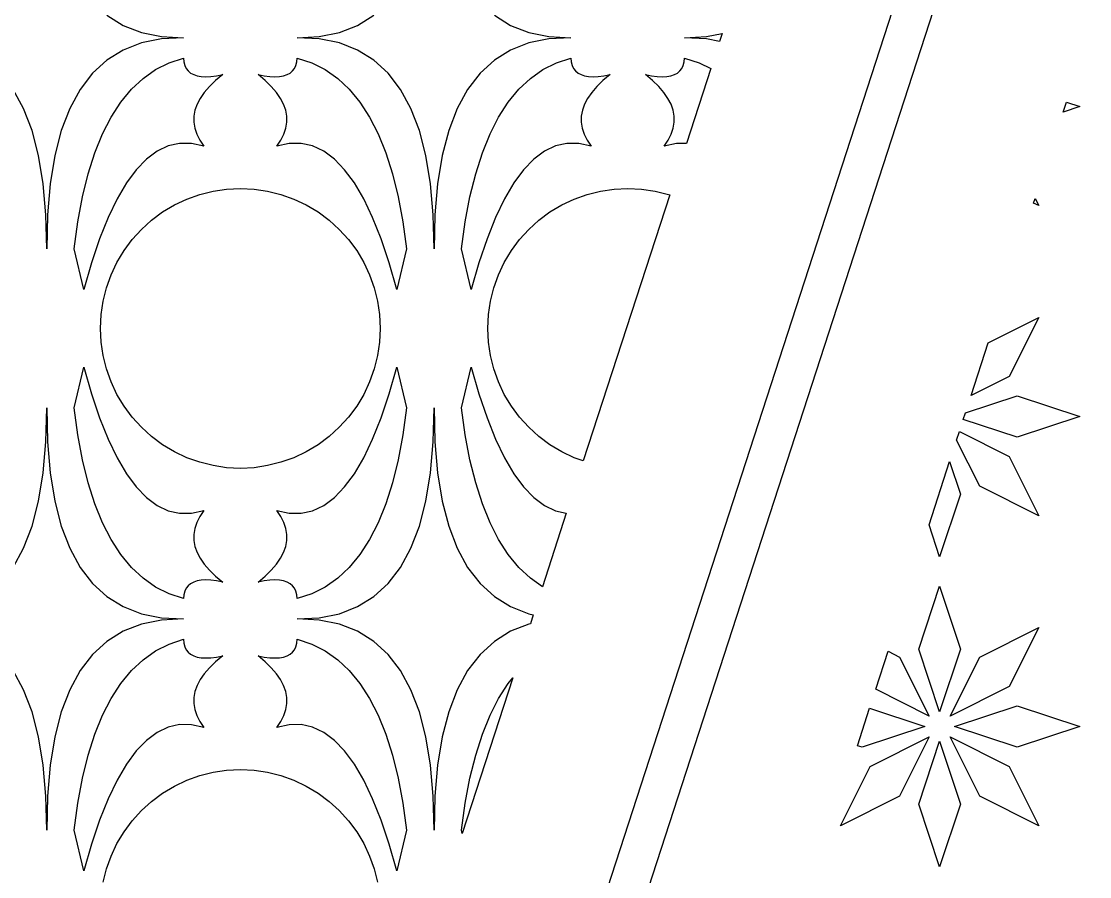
# Model space of a CAD drawing. Header units: metres. Extents: x 20 to 1108, y 20 to 485.
# Drawn here: x 625.1 to 707.9, y 108.4 to 174.6 of the extents above; entities that cross this region are included whole.
import ezdxf

# ---------------------------------------------------------------- set-up
doc = ezdxf.new("R2010")
doc.units = ezdxf.units.M

msp = doc.modelspace()

# ---------------------------------------------------------------- linework, layer by layer
for p, q in [((642.081, 20.0001), (717.081, 250.826)), ((720.235, 250.826), (645.235, 20)), ((631.749, 175.064), (633.005, 174.28)), ((651.156, 174.28), (652.413, 175.064)), ((661.749, 175.064), (663.005, 174.28)), ((633.005, 174.28), (634.413, 173.731)), ((634.413, 173.731), (635.97, 173.412)), ((648.191, 173.412), (649.749, 173.731)), ((649.749, 173.731), (651.156, 174.28)), ((663.005, 174.28), (664.413, 173.731)), ((664.413, 173.731), (665.97, 173.412)), ((634.413, 172.922), (633.005, 172.372)), ((635.97, 173.24), (634.413, 172.922)), ((635.97, 173.412), (637.673, 173.326)), ((637.673, 173.326), (635.97, 173.24)), ((646.488, 173.326), (648.191, 173.412)), ((648.191, 173.24), (646.488, 173.326)), ((649.749, 172.922), (648.191, 173.24)), ((651.156, 172.372), (649.749, 172.922)), ((664.413, 172.922), (663.005, 172.372)), ((665.97, 173.24), (664.413, 172.922)), ((665.97, 173.412), (667.673, 173.326)), ((667.673, 173.326), (665.97, 173.24)), ((676.488, 173.326), (678.191, 173.412)), ((678.191, 173.24), (676.488, 173.326)), ((678.191, 173.412), (679.389, 173.657)), ((679.188, 173.036), (678.191, 173.24)), ((679.389, 173.657), (679.188, 173.036)), ((633.005, 172.372), (631.749, 171.589)), ((652.413, 171.589), (651.156, 172.372)), ((663.005, 172.372), (661.749, 171.589)), ((631.749, 171.589), (630.64, 170.575)), ((635.51, 170.857), (636.556, 171.383)), ((636.556, 171.383), (637.676, 171.753)), ((637.676, 171.753), (637.707, 171.45)), ((637.707, 171.45), (637.777, 171.183)), ((646.384, 171.183), (646.455, 171.45)), ((646.455, 171.45), (646.485, 171.753)), ((646.485, 171.753), (647.605, 171.383)), ((647.605, 171.383), (648.651, 170.857)), ((653.521, 170.575), (652.413, 171.589)), ((661.749, 171.589), (660.64, 170.575)), ((665.51, 170.857), (666.556, 171.383)), ((666.556, 171.383), (667.676, 171.753)), ((667.676, 171.753), (667.707, 171.45)), ((667.707, 171.45), (667.777, 171.183)), ((676.384, 171.183), (676.455, 171.45)), ((676.455, 171.45), (676.485, 171.753)), ((676.485, 171.753), (677.605, 171.383)), ((677.605, 171.383), (678.504, 170.931)), ((630.64, 170.575), (629.682, 169.328)), ((634.541, 170.173), (635.51, 170.857)), ((637.777, 171.183), (637.888, 170.95)), ((637.888, 170.95), (638.04, 170.754)), ((638.04, 170.754), (638.232, 170.593)), ((638.232, 170.593), (638.465, 170.468)), ((638.465, 170.468), (638.739, 170.379)), ((640.714, 170.468), (640.16, 170.011)), ((640.238, 170.379), (640.714, 170.468)), ((644.002, 170.011), (643.448, 170.468)), ((643.448, 170.468), (643.923, 170.379)), ((645.422, 170.379), (645.696, 170.468)), ((645.696, 170.468), (645.929, 170.593)), ((645.929, 170.593), (646.122, 170.754)), ((646.122, 170.754), (646.273, 170.95)), ((646.273, 170.95), (646.384, 171.183)), ((648.651, 170.857), (649.621, 170.173)), ((654.479, 169.328), (653.521, 170.575)), ((660.64, 170.575), (659.682, 169.328)), ((664.541, 170.173), (665.51, 170.857)), ((667.777, 171.183), (667.888, 170.95)), ((667.888, 170.95), (668.04, 170.754)), ((668.04, 170.754), (668.232, 170.593)), ((668.232, 170.593), (668.465, 170.468)), ((668.465, 170.468), (668.739, 170.379)), ((670.714, 170.468), (670.16, 170.011)), ((670.238, 170.379), (670.714, 170.468)), ((674.002, 170.011), (673.448, 170.468)), ((673.448, 170.468), (673.923, 170.379)), ((675.422, 170.379), (675.696, 170.468)), ((675.696, 170.468), (675.929, 170.593)), ((675.929, 170.593), (676.122, 170.754)), ((676.122, 170.754), (676.273, 170.95)), ((676.273, 170.95), (676.384, 171.183)), ((678.504, 170.931), (676.624, 165.145)), ((633.646, 169.332), (634.541, 170.173)), ((638.739, 170.379), (639.052, 170.325)), ((639.052, 170.325), (639.407, 170.308)), ((639.407, 170.308), (639.802, 170.325)), ((640.16, 170.011), (639.683, 169.552)), ((639.802, 170.325), (640.238, 170.379)), ((643.923, 170.379), (644.359, 170.325)), ((644.478, 169.552), (644.002, 170.011)), ((644.359, 170.325), (644.755, 170.308)), ((644.755, 170.308), (645.109, 170.325)), ((645.109, 170.325), (645.422, 170.379)), ((649.621, 170.173), (650.515, 169.332)), ((663.646, 169.332), (664.541, 170.173)), ((668.739, 170.379), (669.052, 170.325)), ((669.052, 170.325), (669.407, 170.308)), ((669.407, 170.308), (669.802, 170.325)), ((670.16, 170.011), (669.683, 169.552)), ((669.802, 170.325), (670.238, 170.379)), ((673.923, 170.379), (674.359, 170.325)), ((674.478, 169.552), (674.002, 170.011)), ((674.359, 170.325), (674.755, 170.308)), ((674.755, 170.308), (675.109, 170.325)), ((675.109, 170.325), (675.422, 170.379)), ((625.287, 167.85), (624.479, 169.328)), ((629.682, 169.328), (628.875, 167.85)), ((632.827, 168.336), (633.646, 169.332)), ((639.287, 169.092), (638.968, 168.632)), ((639.683, 169.552), (639.287, 169.092)), ((644.875, 169.092), (644.478, 169.552)), ((645.193, 168.632), (644.875, 169.092)), ((650.515, 169.332), (651.335, 168.336)), ((655.287, 167.85), (654.479, 169.328)), ((659.682, 169.328), (658.875, 167.85)), ((662.827, 168.336), (663.646, 169.332)), ((669.287, 169.092), (668.968, 168.632)), ((669.683, 169.552), (669.287, 169.092)), ((674.875, 169.092), (674.478, 169.552)), ((675.193, 168.632), (674.875, 169.092)), ((632.084, 167.183), (632.827, 168.336)), ((638.728, 168.17), (638.567, 167.708)), ((638.968, 168.632), (638.728, 168.17)), ((645.433, 168.17), (645.193, 168.632)), ((645.594, 167.708), (645.433, 168.17)), ((651.335, 168.336), (652.078, 167.183)), ((662.084, 167.183), (662.827, 168.336)), ((668.728, 168.17), (668.567, 167.708)), ((668.968, 168.632), (668.728, 168.17)), ((675.433, 168.17), (675.193, 168.632)), ((675.594, 167.708), (675.433, 168.17)), ((705.802, 167.573), (706.052, 168.344)), ((707.091, 168), (705.802, 167.573)), ((706.052, 168.344), (707.091, 168)), ((625.945, 166.139), (625.287, 167.85)), ((628.875, 167.85), (628.216, 166.139)), ((631.416, 165.873), (632.084, 167.183)), ((638.485, 167.245), (638.481, 166.781)), ((638.567, 167.708), (638.485, 167.245)), ((645.676, 167.245), (645.594, 167.708)), ((645.68, 166.781), (645.676, 167.245)), ((652.078, 167.183), (652.746, 165.873)), ((655.945, 166.139), (655.287, 167.85)), ((658.875, 167.85), (658.216, 166.139)), ((661.416, 165.873), (662.084, 167.183)), ((668.485, 167.245), (668.481, 166.781)), ((668.567, 167.708), (668.485, 167.245)), ((675.676, 167.245), (675.594, 167.708)), ((675.68, 166.781), (675.676, 167.245)), ((638.481, 166.781), (638.556, 166.318)), ((638.556, 166.318), (638.71, 165.852)), ((645.452, 165.852), (645.605, 166.318)), ((645.605, 166.318), (645.68, 166.781)), ((668.481, 166.781), (668.556, 166.318)), ((668.556, 166.318), (668.711, 165.852)), ((675.451, 165.852), (675.605, 166.318)), ((675.605, 166.318), (675.68, 166.781)), ((626.454, 164.196), (625.945, 166.139)), ((628.216, 166.139), (627.708, 164.196)), ((630.823, 164.406), (631.416, 165.873)), ((638.71, 165.852), (638.943, 165.386)), ((645.218, 165.386), (645.452, 165.852)), ((652.746, 165.873), (653.339, 164.406)), ((656.454, 164.196), (655.945, 166.139)), ((658.216, 166.139), (657.708, 164.196)), ((660.823, 164.406), (661.416, 165.873)), ((668.711, 165.852), (668.942, 165.386)), ((675.219, 165.386), (675.451, 165.852)), ((636.483, 164.948), (635.626, 164.543)), ((637.373, 165.147), (636.483, 164.948)), ((638.297, 165.137), (637.373, 165.147)), ((639.254, 164.919), (638.297, 165.137)), ((638.943, 165.386), (639.254, 164.919)), ((644.908, 164.919), (645.218, 165.386)), ((645.865, 165.137), (644.908, 164.919)), ((646.789, 165.147), (645.865, 165.137)), ((647.678, 164.948), (646.789, 165.147)), ((648.536, 164.543), (647.678, 164.948)), ((666.483, 164.948), (665.626, 164.543)), ((667.374, 165.147), (666.483, 164.948)), ((668.297, 165.137), (667.374, 165.147)), ((669.254, 164.919), (668.297, 165.137)), ((668.942, 165.386), (669.254, 164.919)), ((674.908, 164.919), (675.219, 165.386)), ((675.865, 165.137), (674.908, 164.919)), ((676.624, 165.145), (675.865, 165.137)), ((626.812, 162.021), (626.454, 164.196)), ((627.708, 164.196), (627.349, 162.021)), ((630.305, 162.783), (630.823, 164.406)), ((634.801, 163.93), (634.011, 163.109)), ((635.626, 164.543), (634.801, 163.93)), ((649.36, 163.93), (648.536, 164.543)), ((650.15, 163.109), (649.36, 163.93)), ((653.339, 164.406), (653.856, 162.783)), ((656.812, 162.021), (656.454, 164.196)), ((657.708, 164.196), (657.349, 162.021)), ((660.305, 162.783), (660.823, 164.406)), ((664.801, 163.93), (664.011, 163.109)), ((665.626, 164.543), (664.801, 163.93)), ((634.011, 163.109), (633.254, 162.079)), ((650.908, 162.079), (650.15, 163.109)), ((664.011, 163.109), (663.254, 162.079)), ((629.864, 161.004), (630.305, 162.783)), ((653.856, 162.783), (654.297, 161.004)), ((659.864, 161.004), (660.305, 162.783)), ((627.021, 159.614), (626.812, 162.021)), ((627.349, 162.021), (627.14, 159.614)), ((633.254, 162.079), (632.53, 160.843)), ((638.934, 161.197), (639.966, 161.456)), ((639.966, 161.456), (641.018, 161.611)), ((641.018, 161.611), (642.081, 161.664)), ((642.081, 161.664), (643.143, 161.611)), ((643.143, 161.611), (644.195, 161.456)), ((644.195, 161.456), (645.227, 161.197)), ((651.631, 160.843), (650.908, 162.079)), ((657.021, 159.614), (656.812, 162.021)), ((657.349, 162.021), (657.14, 159.614)), ((663.254, 162.079), (662.53, 160.843)), ((668.934, 161.197), (669.966, 161.456)), ((669.966, 161.456), (671.018, 161.611)), ((671.018, 161.611), (672.081, 161.664)), ((672.081, 161.664), (673.143, 161.611)), ((673.143, 161.611), (674.195, 161.456)), ((674.195, 161.456), (675.227, 161.197)), ((629.498, 159.068), (629.864, 161.004)), ((632.53, 160.843), (631.839, 159.4)), ((636.972, 160.384), (637.933, 160.839)), ((637.933, 160.839), (638.934, 161.197)), ((645.227, 161.197), (646.228, 160.839)), ((646.228, 160.839), (647.189, 160.384)), ((652.323, 159.4), (651.631, 160.843)), ((654.297, 161.004), (654.664, 159.068)), ((659.498, 159.068), (659.864, 161.004)), ((662.53, 160.843), (661.839, 159.4)), ((666.971, 160.384), (667.933, 160.839)), ((667.933, 160.839), (668.934, 161.197)), ((675.329, 161.16), (668.636, 140.563)), ((675.227, 161.197), (675.329, 161.16)), ((703.511, 160.524), (703.629, 160.886)), ((703.911, 160.324), (703.511, 160.524)), ((703.629, 160.886), (703.911, 160.324)), ((635.206, 159.204), (636.059, 159.837)), ((636.059, 159.837), (636.972, 160.384)), ((647.189, 160.384), (648.102, 159.837)), ((648.102, 159.837), (648.956, 159.204)), ((665.206, 159.204), (666.059, 159.837)), ((666.059, 159.837), (666.971, 160.384)), ((627.081, 156.982), (627.021, 159.614)), ((627.14, 159.614), (627.081, 156.982)), ((629.207, 156.975), (629.498, 159.068)), ((631.839, 159.4), (631.181, 157.747)), ((634.418, 158.489), (635.206, 159.204)), ((648.956, 159.204), (649.744, 158.489)), ((652.98, 157.747), (652.323, 159.4)), ((654.664, 159.068), (654.955, 156.975)), ((657.081, 156.982), (657.021, 159.614)), ((657.14, 159.614), (657.081, 156.982)), ((659.207, 156.975), (659.498, 159.068)), ((661.839, 159.4), (661.181, 157.747)), ((664.418, 158.489), (665.206, 159.204)), ((633.703, 157.701), (634.418, 158.489)), ((649.744, 158.489), (650.459, 157.701)), ((663.703, 157.701), (664.418, 158.489)), ((631.181, 157.747), (630.557, 155.888)), ((633.07, 156.848), (633.703, 157.701)), ((650.459, 157.701), (651.091, 156.848)), ((653.604, 155.888), (652.98, 157.747)), ((661.181, 157.747), (660.557, 155.888)), ((663.07, 156.848), (663.703, 157.701)), ((629.966, 153.821), (629.207, 156.975)), ((632.523, 155.936), (633.07, 156.848)), ((651.091, 156.848), (651.638, 155.936)), ((654.955, 156.975), (654.195, 153.821)), ((659.966, 153.821), (659.207, 156.975)), ((662.523, 155.936), (663.07, 156.848)), ((630.557, 155.888), (629.966, 153.821)), ((632.068, 154.974), (632.523, 155.936)), ((651.638, 155.936), (652.093, 154.974)), ((654.195, 153.821), (653.604, 155.888)), ((660.557, 155.888), (659.966, 153.821)), ((662.068, 154.974), (662.523, 155.936)), ((631.71, 153.973), (632.068, 154.974)), ((652.093, 154.974), (652.452, 153.973)), ((661.71, 153.973), (662.068, 154.974)), ((631.451, 152.941), (631.71, 153.973)), ((652.452, 153.973), (652.711, 152.941)), ((661.451, 152.941), (661.71, 153.973)), ((631.296, 151.889), (631.451, 152.941)), ((652.711, 152.941), (652.866, 151.889)), ((661.296, 151.889), (661.451, 152.941)), ((631.243, 150.826), (631.296, 151.889)), ((652.866, 151.889), (652.919, 150.826)), ((661.243, 150.826), (661.296, 151.889)), ((699.998, 149.711), (703.911, 151.676)), ((703.911, 151.676), (701.615, 147.105)), ((631.296, 149.765), (631.243, 150.826)), ((652.919, 150.826), (652.866, 149.765)), ((661.296, 149.765), (661.243, 150.826)), ((631.451, 148.712), (631.296, 149.765)), ((652.866, 149.765), (652.711, 148.712)), ((661.451, 148.712), (661.296, 149.765)), ((698.671, 145.626), (699.998, 149.711)), ((631.71, 147.68), (631.451, 148.712)), ((652.711, 148.712), (652.452, 147.68)), ((661.71, 147.68), (661.451, 148.712)), ((629.207, 144.677), (629.966, 147.831)), ((629.966, 147.831), (630.557, 145.766)), ((632.068, 146.679), (631.71, 147.68)), ((652.452, 147.68), (652.093, 146.679)), ((653.604, 145.766), (654.195, 147.831)), ((654.195, 147.831), (654.955, 144.677)), ((659.207, 144.677), (659.966, 147.831)), ((659.966, 147.831), (660.557, 145.766)), ((662.068, 146.679), (661.71, 147.68)), ((632.523, 145.717), (632.068, 146.679)), ((652.093, 146.679), (651.638, 145.717)), ((662.523, 145.717), (662.068, 146.679)), ((701.615, 147.105), (698.671, 145.626)), ((630.557, 145.766), (631.181, 143.905)), ((633.07, 144.805), (632.523, 145.717)), ((651.638, 145.717), (651.091, 144.805)), ((652.98, 143.905), (653.604, 145.766)), ((660.557, 145.766), (661.181, 143.905)), ((663.07, 144.805), (662.523, 145.717)), ((698.235, 144.283), (702.235, 145.609)), ((702.235, 145.609), (707.091, 144)), ((633.703, 143.951), (633.07, 144.805)), ((651.091, 144.805), (650.459, 143.951)), ((663.703, 143.951), (663.07, 144.805)), ((627.021, 142.038), (627.081, 144.67)), ((627.081, 144.67), (627.14, 142.038)), ((629.498, 142.585), (629.207, 144.677)), ((634.418, 143.163), (633.703, 143.951)), ((650.459, 143.951), (649.744, 143.163)), ((654.955, 144.677), (654.664, 142.585)), ((657.021, 142.038), (657.081, 144.67)), ((657.081, 144.67), (657.14, 142.038)), ((659.498, 142.585), (659.207, 144.677)), ((664.418, 143.163), (663.703, 143.951)), ((698.068, 143.772), (698.235, 144.283)), ((707.091, 144), (702.235, 142.391)), ((631.181, 143.905), (631.839, 142.253)), ((635.206, 142.448), (634.418, 143.163)), ((649.744, 143.163), (648.956, 142.448)), ((652.323, 142.253), (652.98, 143.905)), ((661.181, 143.905), (661.839, 142.253)), ((665.206, 142.448), (664.418, 143.163)), ((702.235, 142.391), (698.068, 143.772)), ((629.864, 140.65), (629.498, 142.585)), ((636.059, 141.816), (635.206, 142.448)), ((648.956, 142.448), (648.102, 141.816)), ((654.664, 142.585), (654.297, 140.65)), ((659.864, 140.65), (659.498, 142.585)), ((666.059, 141.816), (665.206, 142.448)), ((697.551, 142.181), (697.762, 142.83)), ((697.762, 142.83), (701.615, 140.895)), ((626.812, 139.631), (627.021, 142.038)), ((627.14, 142.038), (627.349, 139.631)), ((631.839, 142.253), (632.53, 140.81)), ((636.972, 141.269), (636.059, 141.816)), ((648.102, 141.816), (647.189, 141.269)), ((651.631, 140.81), (652.323, 142.253)), ((656.812, 139.631), (657.021, 142.038)), ((657.14, 142.038), (657.349, 139.631)), ((661.839, 142.253), (662.53, 140.81)), ((666.971, 141.269), (666.059, 141.816)), ((699.34, 138.62), (697.551, 142.181)), ((630.305, 138.869), (629.864, 140.65)), ((632.53, 140.81), (633.254, 139.573)), ((637.933, 140.814), (636.972, 141.269)), ((638.934, 140.455), (637.933, 140.814)), ((646.228, 140.814), (645.227, 140.455)), ((647.189, 141.269), (646.228, 140.814)), ((650.908, 139.573), (651.631, 140.81)), ((654.297, 140.65), (653.856, 138.869)), ((660.305, 138.869), (659.864, 140.65)), ((662.53, 140.81), (663.254, 139.573)), ((667.933, 140.814), (666.971, 141.269)), ((668.636, 140.563), (667.933, 140.814)), ((701.615, 140.895), (703.911, 136.324)), ((639.966, 140.197), (638.934, 140.455)), ((641.018, 140.04), (639.966, 140.197)), ((642.081, 139.988), (641.018, 140.04)), ((643.143, 140.04), (642.081, 139.988)), ((644.195, 140.197), (643.143, 140.04)), ((645.227, 140.455), (644.195, 140.197)), ((695.418, 135.612), (697.01, 140.516)), ((697.01, 140.516), (697.844, 138)), ((626.454, 137.456), (626.812, 139.631)), ((627.349, 139.631), (627.708, 137.456)), ((633.254, 139.573), (634.011, 138.544)), ((650.15, 138.544), (650.908, 139.573)), ((656.454, 137.456), (656.812, 139.631)), ((657.349, 139.631), (657.708, 137.456)), ((663.254, 139.573), (664.011, 138.544)), ((630.823, 137.246), (630.305, 138.869)), ((634.011, 138.544), (634.801, 137.724)), ((649.36, 137.724), (650.15, 138.544)), ((653.856, 138.869), (653.339, 137.246)), ((660.823, 137.246), (660.305, 138.869)), ((664.011, 138.544), (664.801, 137.724)), ((703.911, 136.324), (699.34, 138.62)), ((625.945, 135.513), (626.454, 137.456)), ((627.708, 137.456), (628.216, 135.513)), ((634.801, 137.724), (635.626, 137.11)), ((648.536, 137.11), (649.36, 137.724)), ((655.945, 135.513), (656.454, 137.456)), ((657.708, 137.456), (658.216, 135.513)), ((664.801, 137.724), (665.626, 137.11)), ((697.844, 138), (696.235, 133.144)), ((631.416, 135.78), (630.823, 137.246)), ((635.626, 137.11), (636.483, 136.704)), ((636.483, 136.704), (637.373, 136.506)), ((637.373, 136.506), (638.297, 136.517)), ((638.297, 136.517), (639.254, 136.734)), ((639.254, 136.734), (638.943, 136.267)), ((645.218, 136.267), (644.908, 136.734)), ((644.908, 136.734), (645.865, 136.517)), ((645.865, 136.517), (646.789, 136.506)), ((646.789, 136.506), (647.678, 136.704)), ((647.678, 136.704), (648.536, 137.11)), ((653.339, 137.246), (652.746, 135.78)), ((661.416, 135.78), (660.823, 137.246)), ((667.322, 136.518), (665.472, 130.823)), ((665.626, 137.11), (666.483, 136.704)), ((666.483, 136.704), (667.322, 136.518)), ((632.084, 134.47), (631.416, 135.78)), ((638.71, 135.8), (638.556, 135.335)), ((638.943, 136.267), (638.71, 135.8)), ((645.452, 135.8), (645.218, 136.267)), ((645.605, 135.335), (645.452, 135.8)), ((652.746, 135.78), (652.078, 134.47)), ((662.084, 134.47), (661.416, 135.78)), ((625.287, 133.803), (625.945, 135.513)), ((628.216, 135.513), (628.875, 133.803)), ((638.556, 135.335), (638.481, 134.871)), ((638.481, 134.871), (638.485, 134.407)), ((645.68, 134.871), (645.605, 135.335)), ((645.676, 134.407), (645.68, 134.871)), ((655.287, 133.803), (655.945, 135.513)), ((658.216, 135.513), (658.875, 133.803)), ((696.235, 133.144), (695.418, 135.612)), ((632.827, 133.318), (632.084, 134.47)), ((638.485, 134.407), (638.567, 133.944)), ((645.594, 133.944), (645.676, 134.407)), ((652.078, 134.47), (651.335, 133.318)), ((662.827, 133.318), (662.084, 134.47)), ((624.479, 132.324), (625.287, 133.803)), ((628.875, 133.803), (629.682, 132.324)), ((633.646, 132.32), (632.827, 133.318)), ((638.567, 133.944), (638.728, 133.483)), ((638.728, 133.483), (638.968, 133.022)), ((645.193, 133.022), (645.433, 133.483)), ((645.433, 133.483), (645.594, 133.944)), ((651.335, 133.318), (650.515, 132.32)), ((654.479, 132.324), (655.287, 133.803)), ((658.875, 133.803), (659.682, 132.324)), ((663.646, 132.32), (662.827, 133.318)), ((638.968, 133.022), (639.287, 132.561)), ((639.287, 132.561), (639.683, 132.102)), ((644.478, 132.102), (644.875, 132.561)), ((644.875, 132.561), (645.193, 133.022)), ((629.682, 132.324), (630.64, 131.077)), ((634.541, 131.481), (633.646, 132.32)), ((639.683, 132.102), (640.16, 131.643)), ((640.16, 131.643), (640.714, 131.185)), ((643.448, 131.185), (644.002, 131.643)), ((644.002, 131.643), (644.478, 132.102)), ((650.515, 132.32), (649.621, 131.481)), ((653.521, 131.077), (654.479, 132.324)), ((659.682, 132.324), (660.64, 131.077)), ((664.541, 131.481), (663.646, 132.32)), ((630.64, 131.077), (631.749, 130.064)), ((635.51, 130.796), (634.541, 131.481)), ((636.556, 130.27), (635.51, 130.796)), ((638.04, 130.899), (637.888, 130.702)), ((638.232, 131.06), (638.04, 130.899)), ((638.465, 131.185), (638.232, 131.06)), ((638.739, 131.274), (638.465, 131.185)), ((639.052, 131.327), (638.739, 131.274)), ((639.407, 131.345), (639.052, 131.327)), ((639.802, 131.327), (639.407, 131.345)), ((640.238, 131.274), (639.802, 131.327)), ((640.714, 131.185), (640.238, 131.274)), ((643.923, 131.274), (643.448, 131.185)), ((644.359, 131.327), (643.923, 131.274)), ((644.755, 131.345), (644.359, 131.327)), ((645.109, 131.327), (644.755, 131.345)), ((645.422, 131.274), (645.109, 131.327)), ((645.696, 131.185), (645.422, 131.274)), ((645.929, 131.06), (645.696, 131.185)), ((646.122, 130.899), (645.929, 131.06)), ((646.273, 130.702), (646.122, 130.899)), ((648.651, 130.796), (647.605, 130.27)), ((649.621, 131.481), (648.651, 130.796)), ((652.413, 130.064), (653.521, 131.077)), ((660.64, 131.077), (661.749, 130.064)), ((665.472, 130.823), (664.541, 131.481)), ((694.626, 126), (696.235, 130.856)), ((696.235, 130.856), (697.844, 126)), ((631.749, 130.064), (633.005, 129.281)), ((637.676, 129.9), (636.556, 130.27)), ((637.707, 130.202), (637.676, 129.9)), ((637.777, 130.47), (637.707, 130.202)), ((637.888, 130.702), (637.777, 130.47)), ((646.384, 130.47), (646.273, 130.702)), ((646.455, 130.202), (646.384, 130.47)), ((646.485, 129.9), (646.455, 130.202)), ((647.605, 130.27), (646.485, 129.9)), ((651.156, 129.281), (652.413, 130.064)), ((661.749, 130.064), (663.005, 129.281)), ((633.005, 129.281), (634.413, 128.731)), ((649.749, 128.731), (651.156, 129.281)), ((663.005, 129.281), (664.413, 128.731)), ((634.413, 128.731), (635.97, 128.412)), ((635.97, 128.24), (634.413, 127.922)), ((635.97, 128.412), (637.673, 128.326)), ((637.673, 128.326), (635.97, 128.24)), ((646.488, 128.326), (648.191, 128.412)), ((648.191, 128.24), (646.488, 128.326)), ((648.191, 128.412), (649.749, 128.731)), ((649.749, 127.922), (648.191, 128.24)), ((664.413, 128.731), (664.768, 128.658)), ((664.768, 128.658), (664.538, 127.947)), ((634.413, 127.922), (633.005, 127.372)), ((651.156, 127.372), (649.749, 127.922)), ((664.413, 127.922), (663.005, 127.372)), ((664.538, 127.947), (664.413, 127.922)), ((699.34, 125.38), (703.911, 127.676)), ((703.911, 127.676), (701.615, 123.105)), ((631.749, 126.589), (630.64, 125.575)), ((633.005, 127.372), (631.749, 126.589)), ((636.556, 126.383), (637.676, 126.753)), ((637.676, 126.753), (637.707, 126.45)), ((646.455, 126.45), (646.485, 126.753)), ((646.485, 126.753), (647.605, 126.383)), ((652.413, 126.589), (651.156, 127.372)), ((653.521, 125.575), (652.413, 126.589)), ((661.749, 126.589), (660.64, 125.575)), ((663.005, 127.372), (661.749, 126.589)), ((634.541, 125.172), (635.51, 125.857)), ((635.51, 125.857), (636.556, 126.383)), ((637.707, 126.45), (637.777, 126.183)), ((637.777, 126.183), (637.888, 125.95)), ((637.888, 125.95), (638.04, 125.754)), ((638.04, 125.754), (638.232, 125.593)), ((645.929, 125.593), (646.122, 125.754)), ((646.122, 125.754), (646.273, 125.95)), ((646.273, 125.95), (646.384, 126.183)), ((646.384, 126.183), (646.455, 126.45)), ((647.605, 126.383), (648.651, 125.857)), ((648.651, 125.857), (649.621, 125.172)), ((691.284, 122.89), (692.238, 125.828)), ((692.238, 125.828), (693.131, 125.38)), ((696.235, 121.144), (694.626, 126)), ((697.844, 126), (696.235, 121.144)), ((630.64, 125.575), (629.682, 124.328)), ((633.646, 124.332), (634.541, 125.172)), ((638.232, 125.593), (638.465, 125.468)), ((638.465, 125.468), (638.739, 125.379)), ((638.739, 125.379), (639.052, 125.325)), ((639.052, 125.325), (639.407, 125.308)), ((639.407, 125.308), (639.802, 125.325)), ((640.16, 125.01), (639.683, 124.551)), ((639.802, 125.325), (640.238, 125.379)), ((640.714, 125.468), (640.16, 125.01)), ((640.238, 125.379), (640.714, 125.468)), ((644.002, 125.01), (643.448, 125.468)), ((643.448, 125.468), (643.923, 125.379)), ((643.923, 125.379), (644.359, 125.325)), ((644.478, 124.551), (644.002, 125.01)), ((644.359, 125.325), (644.755, 125.308)), ((644.755, 125.308), (645.109, 125.325)), ((645.109, 125.325), (645.422, 125.379)), ((645.422, 125.379), (645.696, 125.468)), ((645.696, 125.468), (645.929, 125.593)), ((649.621, 125.172), (650.515, 124.332)), ((654.479, 124.328), (653.521, 125.575)), ((660.64, 125.575), (659.682, 124.328)), ((693.131, 125.38), (695.426, 120.809)), ((697.044, 120.809), (699.34, 125.38)), ((625.287, 122.85), (624.479, 124.328)), ((629.682, 124.328), (628.875, 122.85)), ((632.827, 123.336), (633.646, 124.332)), ((639.683, 124.551), (639.287, 124.092)), ((644.875, 124.092), (644.478, 124.551)), ((650.515, 124.332), (651.335, 123.335)), ((655.287, 122.85), (654.479, 124.328)), ((659.682, 124.328), (658.875, 122.85)), ((632.084, 122.183), (632.827, 123.336)), ((638.968, 123.631), (638.728, 123.17)), ((639.287, 124.092), (638.968, 123.631)), ((645.193, 123.631), (644.875, 124.092)), ((645.433, 123.17), (645.193, 123.631)), ((651.335, 123.335), (652.078, 122.183)), ((663.177, 123.762), (659.266, 111.727)), ((662.084, 122.183), (662.827, 123.336)), ((662.827, 123.336), (663.177, 123.762)), ((625.945, 121.14), (625.287, 122.85)), ((628.875, 122.85), (628.216, 121.14)), ((638.567, 122.708), (638.485, 122.245)), ((638.728, 123.17), (638.567, 122.708)), ((645.594, 122.708), (645.433, 123.17)), ((645.676, 122.245), (645.594, 122.708)), ((655.945, 121.14), (655.287, 122.85)), ((658.875, 122.85), (658.216, 121.14)), ((695.426, 120.809), (691.284, 122.89)), ((701.615, 123.105), (697.044, 120.809)), ((631.416, 120.872), (632.084, 122.183)), ((638.485, 122.245), (638.481, 121.781)), ((638.481, 121.781), (638.556, 121.318)), ((645.605, 121.318), (645.68, 121.781)), ((645.68, 121.781), (645.676, 122.245)), ((652.078, 122.183), (652.746, 120.872)), ((661.416, 120.872), (662.084, 122.183)), ((626.454, 119.196), (625.945, 121.14)), ((628.216, 121.14), (627.708, 119.196)), ((630.823, 119.406), (631.416, 120.872)), ((638.556, 121.318), (638.71, 120.853)), ((638.71, 120.853), (638.943, 120.386)), ((645.218, 120.386), (645.452, 120.853)), ((645.452, 120.853), (645.605, 121.318)), ((652.746, 120.872), (653.339, 119.406)), ((656.454, 119.196), (655.945, 121.14)), ((658.216, 121.14), (657.708, 119.196)), ((660.823, 119.406), (661.416, 120.872)), ((689.862, 118.515), (690.805, 121.42)), ((690.805, 121.42), (695.091, 120)), ((697.38, 120), (702.235, 121.609)), ((702.235, 121.609), (707.091, 120)), ((637.373, 120.147), (636.483, 119.948)), ((638.297, 120.136), (637.373, 120.147)), ((639.254, 119.919), (638.297, 120.136)), ((638.943, 120.386), (639.254, 119.919)), ((644.908, 119.919), (645.218, 120.386)), ((645.865, 120.136), (644.908, 119.919)), ((646.789, 120.147), (645.865, 120.136)), ((647.678, 119.948), (646.789, 120.147)), ((695.091, 120), (690.235, 118.391)), ((702.235, 118.391), (697.38, 120)), ((707.091, 120), (702.235, 118.391)), ((626.812, 117.022), (626.454, 119.196)), ((627.708, 119.196), (627.349, 117.022)), ((630.305, 117.783), (630.823, 119.406)), ((635.626, 119.542), (634.801, 118.929)), ((636.483, 119.948), (635.626, 119.542)), ((648.536, 119.542), (647.678, 119.948)), ((649.36, 118.929), (648.536, 119.542)), ((653.339, 119.406), (653.856, 117.783)), ((656.812, 117.022), (656.454, 119.196)), ((657.708, 119.196), (657.349, 117.022)), ((660.305, 117.783), (660.823, 119.406)), ((690.855, 116.896), (695.426, 119.191)), ((695.426, 119.191), (693.131, 114.62)), ((699.34, 114.62), (697.044, 119.191)), ((697.044, 119.191), (701.615, 116.896)), ((634.801, 118.929), (634.011, 118.109)), ((650.15, 118.109), (649.36, 118.929)), ((690.235, 118.391), (689.862, 118.515)), ((694.626, 114), (696.235, 118.855)), ((696.235, 118.855), (697.844, 114)), ((629.864, 116.003), (630.305, 117.783)), ((634.011, 118.109), (633.254, 117.079)), ((650.908, 117.079), (650.15, 118.109)), ((653.856, 117.783), (654.297, 116.003)), ((659.864, 116.003), (660.305, 117.783)), ((627.021, 114.614), (626.812, 117.022)), ((627.349, 117.022), (627.14, 114.614)), ((633.254, 117.079), (632.53, 115.843)), ((641.018, 116.612), (642.081, 116.664)), ((642.081, 116.664), (643.143, 116.612)), ((651.631, 115.843), (650.908, 117.079)), ((657.021, 114.614), (656.812, 117.022)), ((657.349, 117.022), (657.14, 114.614)), ((688.559, 112.324), (690.855, 116.896)), ((701.615, 116.896), (703.911, 112.324)), ((629.498, 114.068), (629.864, 116.003)), ((632.53, 115.843), (631.839, 114.4)), ((636.972, 115.384), (637.933, 115.839)), ((637.933, 115.839), (638.934, 116.197)), ((638.934, 116.197), (639.966, 116.455)), ((639.966, 116.455), (641.018, 116.612)), ((643.143, 116.612), (644.195, 116.455)), ((644.195, 116.455), (645.227, 116.197)), ((645.227, 116.197), (646.228, 115.839)), ((646.228, 115.839), (647.189, 115.384)), ((652.323, 114.4), (651.631, 115.843)), ((654.297, 116.003), (654.664, 114.068)), ((659.498, 114.068), (659.864, 116.003)), ((636.059, 114.837), (636.972, 115.384)), ((647.189, 115.384), (648.102, 114.837)), ((627.081, 111.983), (627.021, 114.614)), ((627.14, 114.614), (627.081, 111.983)), ((631.839, 114.4), (631.181, 112.747)), ((634.418, 113.489), (635.206, 114.204)), ((635.206, 114.204), (636.059, 114.837)), ((648.102, 114.837), (648.956, 114.204)), ((648.956, 114.204), (649.744, 113.489)), ((652.98, 112.747), (652.323, 114.4)), ((657.081, 111.983), (657.021, 114.614)), ((657.14, 114.614), (657.081, 111.983)), ((693.131, 114.62), (688.559, 112.324)), ((703.911, 112.324), (699.34, 114.62)), ((629.207, 111.976), (629.498, 114.068)), ((633.703, 112.701), (634.418, 113.489)), ((649.744, 113.489), (650.459, 112.701)), ((654.664, 114.068), (654.955, 111.976)), ((659.207, 111.976), (659.498, 114.068)), ((696.235, 109.145), (694.626, 114)), ((697.844, 114), (696.235, 109.145)), ((631.181, 112.747), (630.557, 110.887)), ((633.07, 111.848), (633.703, 112.701)), ((650.459, 112.701), (651.091, 111.848)), ((653.604, 110.887), (652.98, 112.747)), ((629.966, 108.821), (629.207, 111.976)), ((632.523, 110.936), (633.07, 111.848)), ((651.091, 111.848), (651.638, 110.936)), ((654.955, 111.976), (654.195, 108.821)), ((659.266, 111.727), (659.207, 111.976)), ((630.557, 110.887), (629.966, 108.821)), ((632.068, 109.974), (632.523, 110.936)), ((651.638, 110.936), (652.093, 109.974)), ((654.195, 108.821), (653.604, 110.887)), ((631.71, 108.973), (632.068, 109.974)), ((652.093, 109.974), (652.452, 108.973)), ((631.451, 107.941), (631.71, 108.973)), ((652.452, 108.973), (652.711, 107.941))]:
    msp.add_line(p, q)

doc.saveas('drawing.dxf')
